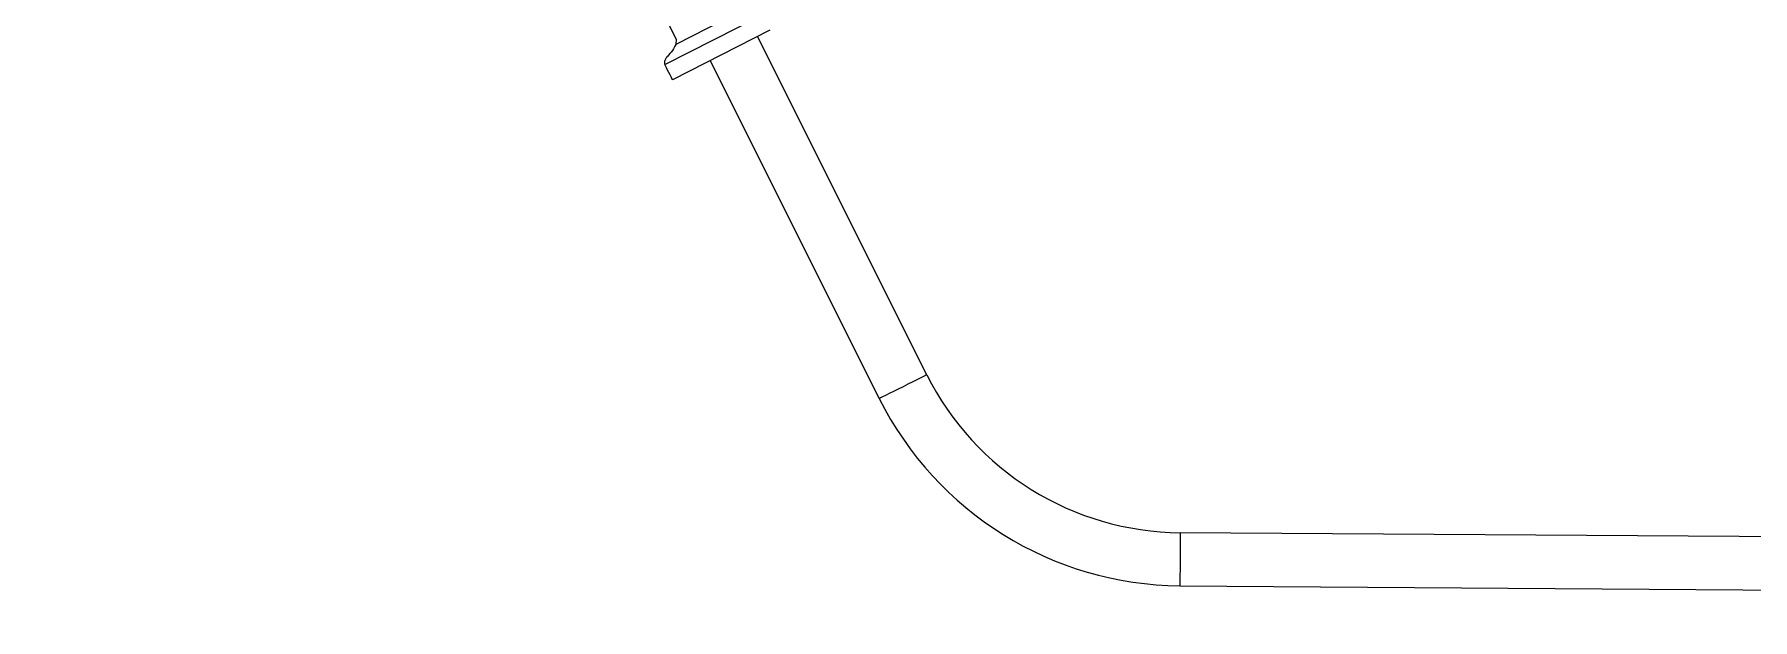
# Model space of a CAD drawing. Header units: millimetres. Extents: x 1587714 to 3094800, y -694377 to -413614.
# Drawn here: x 2352876 to 2353426, y -551409 to -551222 of the extents above; entities that cross this region are included whole.
import ezdxf

# ---------------------------------------------------------------- set-up
doc = ezdxf.new("R2010")
doc.units = ezdxf.units.MM

# ---------------------------------------------------------------- blocks, each defined once
blk = doc.blocks.new('poste RT1 vista lateral')
at = {"color": 7, "linetype": 'Continuous', "lineweight": 15}
for p, q in [((-1357.3309, 7533.7651), (-1383.1288, 7520.6206)), ((-1382.9579, 7522.4106), (-1386.8437, 7530.0362)), ((-1386.5899, 7514.2128), (-1355.4524, 7530.0782)), ((-1352.9629, 7525.1925), (-1384.136, 7509.3091)), ((-1382.948, 7522.3029), (-1383.1288, 7520.6206)), ((-1382.948, 7522.3029), (-1382.9579, 7522.4106)), ((-1302.7338, 7414.9172), (-1356.9269, 7523.1726)), ((-1372.0743, 7515.4545), (-1317.9354, 7407.3079)), ((-1386.4052, 7513.7627), (-1386.5899, 7514.2128)), ((0, 7355.7096), (-1221.5629, 7364.3792)), ((-1221.6837, 7347.3799), (0, 7338.7089))]:
    blk.add_line(p, q, dxfattribs=at)
at = {"color": 7, "linetype": 'Continuous', "lineweight": 15, "flags": 128}
blk.add_lwpolyline([(-1384.136, 7509.3091), (-1384.1918, 7509.4187), (-1384.3549, 7509.7382), (-1384.6118, 7510.2427), (-1384.9414, 7510.8893), (-1385.3167, 7511.6265), (-1385.7068, 7512.3923), (-1386.0798, 7513.1238), (-1386.4052, 7513.7627)], dxfattribs=at)
at = {"color": 8, "linetype": 'Continuous', "lineweight": 15, "flags": 128}
for points in [[(-1302.7338, 7414.9172), (-1302.7754, 7414.8972), (-1303.1059, 7414.7313), (-1303.7521, 7414.408), (-1304.6861, 7413.9407), (-1305.867, 7413.3494), (-1307.2432, 7412.6599), (-1308.7544, 7411.9036), (-1310.3346, 7411.113), (-1311.915, 7410.3215), (-1313.4262, 7409.5652), (-1314.8022, 7408.8757), (-1315.9831, 7408.2854), (-1316.9171, 7407.8171), (-1317.5635, 7407.4938), (-1317.8938, 7407.3288), (-1317.9354, 7407.3079)], [(-1221.5629, 7364.3792), (-1221.5633, 7364.3334), (-1221.5659, 7363.9634), (-1221.571, 7363.2405), (-1221.5784, 7362.1962), (-1221.5878, 7360.8754), (-1221.5988, 7359.3371), (-1221.6107, 7357.6472), (-1221.6234, 7355.88), (-1221.6359, 7354.1129), (-1221.6478, 7352.423), (-1221.6588, 7350.8837), (-1221.6682, 7349.5629), (-1221.6756, 7348.5186), (-1221.6807, 7347.7957), (-1221.6833, 7347.4267), (-1221.6837, 7347.3799)]]:
    blk.add_lwpolyline(points, dxfattribs=at)
at = {"color": 7, "linetype": 'Continuous', "lineweight": 15}
for radius in [91.5, 108.5]:
    blk.add_arc((-1220.9136, 7455.8772), radius, 206.592774, 269.593357, dxfattribs=at)
blk.add_open_spline([(-1383.1288, 7520.6206), (-1383.4362, 7519.9764), (-1384.1325, 7518.517), (-1385.5931, 7517.1954), (-1386.4313, 7515.9776), (-1386.6969, 7515.2158), (-1386.6989, 7514.6223), (-1386.6235, 7514.3389), (-1386.5899, 7514.2128)], degree=3, knots=[0, 0, 0, 0, 0.26220577, 0.5940233, 0.72017051, 0.82006195, 0.91994092, 1, 1, 1, 1], dxfattribs=at)

msp = doc.modelspace()

# ---------------------------------------------------------------- linework, layer by layer
at = {"color": 5}
msp.add_arc((2329906.2827, -170529.9127), 381161.6973, 266.324495798, 273.656697268, dxfattribs=at)

# ---------------------------------------------------------------- block references
msp.add_blockref('poste RT1 vista lateral', (2354464.0477, -558745.6049))

doc.saveas('drawing.dxf')
